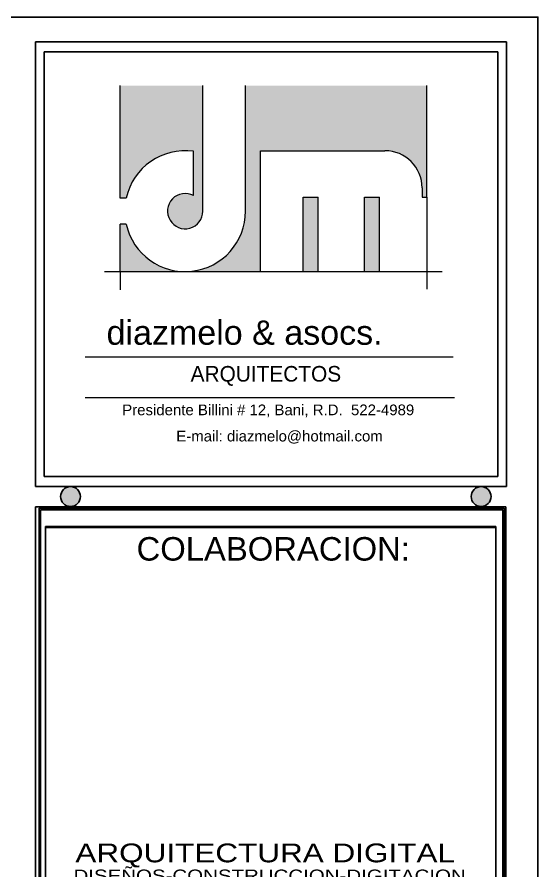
# Model space of a CAD drawing. Header units: feet. Extents: x -417 to 46, y -646 to -218.
# Drawn here: x -54.72 to -47.75, y -493.01 to -481.59 of the extents above; entities that cross this region are included whole.
import ezdxf
from ezdxf.enums import TextEntityAlignment as Align

# ---------------------------------------------------------------- set-up
doc = ezdxf.new("R2010")
doc.units = ezdxf.units.FT
doc.header["$MEASUREMENT"] = 0
for name, color, linetype in [('MARCO', 7, 'Continuous'), ('TARGETA', 7, 'Continuous'), ('textos', 7, 'Continuous')]:
    doc.layers.add(name, color=color, linetype=linetype)
doc.layers.add('TEXTO', color=7, linetype='Continuous', lineweight=5)
doc.styles.add('DAMIAN', font='arial.ttf', dxfattribs={"height": 0.12})
doc.styles.get("Standard").update_dxf_attribs({"font": 'arial.ttf', "height": 0.115})

# ---------------------------------------------------------------- blocks, each defined once
blk = doc.blocks.new('A$C6FFE63EF')
at = {"layer": 'TEXTO', "ltscale": 0.05}
h = blk.add_hatch(color=256, dxfattribs=at)
h.paths.add_polyline_path([(1.3194, 2.8698), (1.3194, 2.4792, 3.622679), (1.4014, 2.3421), (1.4014, 3.4489), (0.6717, 3.4489), (0.6717, 2.4568), (0.7252, 2.4568, -0.391497)])
h.paths.add_polyline_path([(1.2457, 1.8091, -0.351969), (0.7252, 2.2273), (0.6717, 2.2273), (0.6717, 1.8091)])
h.paths.add_polyline_path([(1.9098, 2.875), (3.0084, 2.875, -0.414214), (3.3364, 2.547), (3.3364, 2.4661), (3.3774, 2.4661), (3.3774, 3.4489), (1.7786, 3.4489), (1.7786, 2.3421, -0.414214), (1.2457, 1.8091), (1.9098, 1.8091)])
h.paths.add_polyline_path([(2.4181, 2.465), (2.2869, 2.465), (2.2869, 1.8091), (2.4181, 1.8091)], flags=17)
h.paths.add_polyline_path([(2.9592, 2.465), (2.828, 2.465), (2.828, 1.8091), (2.9592, 1.8091)], flags=17)
for p, q in [((0.6714, 2.4562), (0.6714, 3.4482)), ((1.4011, 2.3414), (1.4011, 3.4482)), ((1.7783, 2.3414), (1.7783, 3.4482)), ((3.3771, 2.4654), (3.3771, 3.4482)), ((1.3191, 2.4786), (1.3191, 2.8692)), ((1.9095, 1.8084), (1.9095, 2.8743)), ((1.9095, 2.8743), (3.0081, 2.8743)), ((3.3361, 2.5463), (3.3361, 2.4654)), ((0.7249, 2.4562), (0.6714, 2.4562)), ((2.2866, 1.8084), (2.2866, 2.4644)), ((2.2866, 2.4644), (2.4178, 2.4644)), ((2.4178, 1.8084), (2.4178, 2.4644)), ((2.8277, 1.8084), (2.8277, 2.4644)), ((2.8277, 2.4644), (2.9589, 2.4644)), ((2.9589, 1.8084), (2.9589, 2.4644)), ((3.3361, 2.4654), (3.3771, 2.4654)), ((3.3771, 2.4654), (3.3771, 1.6532)), ((0.6714, 1.8084), (0.6714, 2.2266)), ((0.7249, 2.2266), (0.6714, 2.2266)), ((0.5343, 1.8084), (3.5121, 1.8084)), ((0.6714, 1.8084), (0.6714, 1.647)), ((0.3624, 1.0575), (3.6096, 1.0575)), ((0.3624, 0.6981), (3.6224, 0.6981))]:
    blk.add_line(p, q, dxfattribs=at)
for centre, radius, start, end in [((1.2454, 2.3414), 0.5329, 82.04117, 167.56191), ((3.0081, 2.5463), 0.328, 0, 90), ((1.2454, 2.3414), 0.1558, 61.72629, 0), ((1.2454, 2.3414), 0.5329, 192.43809, 0)]:
    blk.add_arc(centre, radius, start, end, dxfattribs=at)
at = {"layer": 'TEXTO', "ltscale": 0.3, "width": 13.011413, "attachment_point": 1}
for s, insert, char_height in [('{\\fSwis721 Blk BT|b0|i0|c0|p34;diazmelo & asocs.}', (0.5516, 1.3777), 0.214894), ('{\\fComic Sans MS|b0|i0|c0|p66;ARQUITECTOS}', (1.2935, 0.9754), 0.137532), ('{\\fArial|b0|i0|c0|p34;Presidente Billini # 12, Bani, R.D.  522-4989}', (0.6897, 0.6358), 0.094553), ('{\\fArial|b0|i0|c0|p34;E-mail: diazmelo@hotmail.com}', (1.1668, 0.4046), 0.094553)]:
    blk.add_mtext(s, dxfattribs=dict(at, insert=insert, char_height=char_height))

msp = doc.modelspace()

# ---------------------------------------------------------------- hatches: boundary and pattern name
at = {"layer": 'textos'}
h = msp.add_hatch(color=7, dxfattribs=at)
h.paths.add_polyline_path([(-53.8747, -487.9992, 1), (-54.141, -487.9992, 1)])
h.paths.add_polyline_path([(-48.38, -487.9992, 1), (-48.6463, -487.9992, 1)])

# ---------------------------------------------------------------- linework, layer by layer
at = {"layer": 'MARCO'}
msp.add_lwpolyline([(-112.2526, -481.5851), (-47.7526, -481.5851), (-47.7526, -523.5851), (-112.2526, -523.5851)], close=True, dxfattribs=at)
at = {"layer": 'TARGETA', "color": 3}
for p, q in [((-54.4783, -481.917), (-48.172, -481.917)), ((-54.4783, -481.917), (-54.4783, -487.8661)), ((-48.172, -481.917), (-48.172, -487.8661)), ((-54.362, -482.0481), (-48.2883, -482.0481)), ((-54.362, -482.0481), (-54.362, -487.7319)), ((-48.2883, -482.0481), (-48.2883, -487.7319)), ((-54.362, -487.7319), (-48.3062, -487.7319)), ((-48.3062, -487.7319), (-48.2883, -487.7319)), ((-54.4783, -487.8661), (-48.172, -487.8661)), ((-54.3444, -488.3996), (-54.3444, -495.4205)), ((-54.3444, -488.3996), (-48.3179, -488.3996)), ((-54.3444, -488.4129), (-54.3444, -495.4338)), ((-54.3444, -488.4129), (-48.3179, -488.4129)), ((-54.3444, -488.4129), (-54.3444, -495.4338)), ((-48.3179, -488.3996), (-48.3179, -495.4205)), ((-48.3179, -488.4129), (-48.3179, -495.4338)), ((-48.3179, -488.4129), (-48.3179, -495.4338))]:
    msp.add_line(p, q, dxfattribs=at)
at = {"layer": 'textos', "color": 7}
for p, q in [((-54.4783, -488.1348), (-54.4783, -495.5846)), ((-54.4783, -488.1348), (-48.184, -488.1348)), ((-54.4783, -488.1348), (-48.184, -488.1348)), ((-54.4783, -488.1348), (-48.184, -488.1348)), ((-54.4273, -495.5331), (-54.4273, -488.1549)), ((-54.4273, -488.1549), (-48.204, -488.1549)), ((-48.204, -488.1549), (-48.204, -495.5331)), ((-48.184, -488.1348), (-48.184, -495.5846)), ((-54.4073, -495.5131), (-54.4073, -488.1749)), ((-54.4073, -488.1749), (-48.224, -488.1749)), ((-48.224, -488.1749), (-48.224, -495.5131))]:
    msp.add_line(p, q, dxfattribs=at)
for centre in [(-54.0078, -487.9992), (-48.5131, -487.9992)]:
    msp.add_circle(centre, 0.1331, dxfattribs=at)

# ---------------------------------------------------------------- block references
at = {"xscale": 1.516622773005782, "yscale": 1.516622773005782, "zscale": 1.516622773005782}
msp.add_blockref('A$C6FFE63EF', (-54.362, -487.7319), dxfattribs=at)

# ---------------------------------------------------------------- texts
at = {"layer": 'textos', "color": 7, "style": 'DAMIAN', "width": 1.2}
for s, height, p in [('ARQUITECTURA DIGITAL', 0.251357, (-53.9425, -492.6401)), ('DISEÑOS-CONSTRUCCION-DIGITACION', 0.163382, (-53.9677, -492.9886))]:
    msp.add_text(s, height=height, dxfattribs=at).set_placement(p, align=Align.TOP_LEFT)
at = {"layer": 'textos', "color": 7, "insert": (-53.1236, -488.5413), "char_height": 0.314196, "width": 5.807037, "attachment_point": 1, "style": 'DAMIAN'}
msp.add_mtext('COLABORACION:', dxfattribs=at)

doc.saveas('drawing.dxf')
